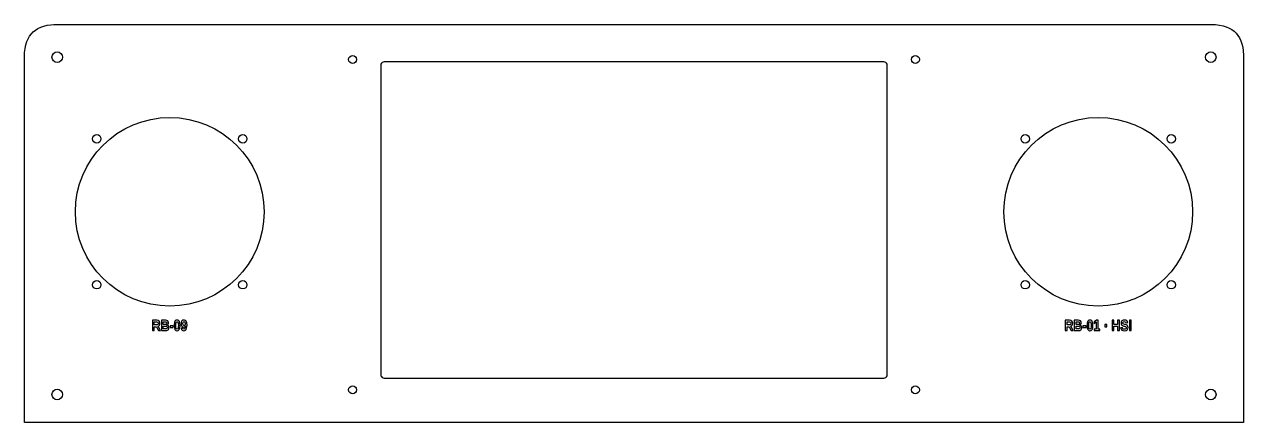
# Model space of a CAD drawing. Header units: metres. Extents: x 0 to 520, y 0 to 170.
import ezdxf

# ---------------------------------------------------------------- set-up
doc = ezdxf.new("R2010")
doc.units = ezdxf.units.M

msp = doc.modelspace()

# ---------------------------------------------------------------- linework, layer by layer
at = {"layer": 'CUT'}
for points in [[(14, 170), (506, 170), (507.9454, 169.9273), (509.6843, 169.7193), (511.2368, 169.3894), (512.6216, 168.9487), (513.8557, 168.4051), (514.9545, 167.7637), (515.9309, 167.0263), (516.7956, 166.1914), (517.5564, 165.2544), (518.218, 164.2076), (518.782, 163.0408), (519.2468, 161.7413), (519.6077, 160.2946), (519.8573, 158.6844), (519.9853, 156.8929), (520, 156), (520, 0), (0, 0), (0, 156), (0.0727, 157.9454), (0.2807, 159.6843), (0.6106, 161.2368), (1.0513, 162.6216), (1.5949, 163.8557), (2.2363, 164.9545), (2.9737, 165.9309), (3.8086, 166.7956), (4.7456, 167.5564), (5.7924, 168.218), (6.9592, 168.782), (8.2587, 169.2468), (9.7054, 169.6077), (11.3156, 169.8573), (12.6221, 169.9643), (14, 170)], [(152, 152.5), (152, 20.5), (152.0721, 20.0404), (152.2816, 19.625), (152.6083, 19.2938), (153.0208, 19.0786), (153.5, 19), (366.5, 19), (366.9596, 19.0721), (367.375, 19.2816), (367.7062, 19.6083), (367.9214, 20.0208), (368, 20.5), (368, 152.5), (367.9279, 152.9596), (367.7184, 153.375), (367.3917, 153.7062), (366.9792, 153.9214), (366.5, 154), (153.5, 154), (153.0404, 153.9279), (152.625, 153.7184), (152.2938, 153.3917), (152.0786, 152.9792), (152, 152.5)]]:
    msp.add_lwpolyline(points, close=True, dxfattribs=at)
for centre, radius in [((14, 156), 2.25), ((140, 155), 1.7), ((380, 155), 1.7), ((506, 156), 2.25), ((62, 90), 40.25), ((458, 90), 40.25), ((30.875, 121.125), 1.8), ((93.125, 121.125), 1.8), ((426.875, 121.125), 1.8), ((489.125, 121.125), 1.8), ((30.875, 58.875), 1.8), ((93.125, 58.875), 1.8), ((426.875, 58.875), 1.8), ((489.125, 58.875), 1.8), ((140, 14), 1.7), ((380, 14), 1.7), ((14, 12), 2.25), ((506, 12), 2.25)]:
    msp.add_circle(centre, radius, dxfattribs=at)
at = {"layer": 'ENGRAVE'}
for points in [[(56.2923, 40.9625), (57.1363, 39.2829), (57.9929, 39.2829), (57.0072, 41.1458), (57.3284, 41.3043), (57.5835, 41.5731), (57.7504, 41.939), (57.8102, 42.3931), (57.7267, 42.9432), (57.4733, 43.3593), (57.0481, 43.6241), (56.4529, 43.7171), (54.6358, 43.7171), (54.6358, 39.2829), (55.3979, 39.2829), (55.3979, 40.9625), (56.2923, 40.9625)], [(56.8701, 42.8349), (57.0096, 42.6123), (57.045, 42.3555), (57.0055, 42.086), (56.8875, 41.8746), (56.686, 41.7366), (56.3931, 41.6881), (55.3979, 41.6881), (55.3979, 42.9915), (56.3742, 42.9915), (56.7347, 42.9231), (56.8701, 42.8349)], [(61.5648, 39.9697), (61.6676, 40.363), (61.6767, 40.5464), (61.6049, 40.9969), (61.4451, 41.2766), (61.1651, 41.4975), (60.7728, 41.6157), (61.1234, 41.7822), (61.2939, 41.9671), (61.4369, 42.3157), (61.4657, 42.6056), (61.3775, 43.0969), (61.1161, 43.4439), (60.691, 43.6495), (60.1178, 43.7171), (58.4518, 43.7171), (58.4518, 39.2829), (60.2721, 39.2829), (60.8138, 39.3537), (61.261, 39.5769), (61.433, 39.7513), (61.5648, 39.9697)], [(60.5444, 42.9054), (60.67, 42.7103), (60.7004, 42.4792), (60.6333, 42.1704), (60.5539, 42.0673), (60.3276, 41.9548), (60.0863, 41.93), (59.214, 41.93), (59.214, 43.0318), (60.08, 43.0318), (60.3504, 43.0002), (60.5444, 42.9054)], [(66.3033, 40.4263), (66.3924, 41.1684), (66.3995, 41.4985), (66.305, 42.6098), (66.1092, 43.1962), (66.0436, 43.3112), (65.769, 43.6089), (65.6483, 43.6786), (65.1555, 43.7843), (64.6374, 43.6786), (64.3597, 43.4738), (64.236, 43.3112), (64.0436, 42.8745), (63.976, 42.6098), (63.8903, 41.8515), (63.8832, 41.4985), (63.976, 40.4232), (64.2343, 39.7179), (64.5101, 39.4064), (64.6296, 39.3323), (65.0078, 39.2221), (65.1335, 39.2157), (65.5374, 39.2885), (65.6388, 39.3337), (65.9199, 39.5588), (66.0388, 39.7211), (66.1892, 40.032), (66.3033, 40.4263)], [(65.6437, 42.273), (65.672, 41.4985), (65.642, 40.7379), (65.5475, 40.2491), (65.3823, 39.9898), (65.1398, 39.9145), (64.891, 39.9898), (64.7287, 40.2491), (64.6391, 40.7379), (64.6107, 41.4985), (64.6374, 42.2667), (64.7272, 42.7555), (64.8942, 43.0116), (65.1492, 43.0855), (65.3901, 43.0131), (65.5524, 42.7601), (65.6437, 42.273)], [(69.0098, 39.8005), (69.2122, 40.2748), (69.3371, 40.958), (69.3641, 41.5342), (69.3642, 41.5645), (69.2792, 42.5575), (69.0318, 43.2491), (68.7577, 43.5686), (68.6287, 43.6532), (68.2581, 43.7721), (68.073, 43.7843), (67.536, 43.6845), (67.136, 43.3937), (66.8872, 42.9243), (66.8007, 42.2919), (66.8746, 41.6761), (67.0856, 41.2115), (67.4163, 40.917), (67.8463, 40.8147), (68.0934, 40.8477), (68.3218, 40.9438), (68.5139, 41.1013), (68.6493, 41.3188), (68.6036, 40.6934), (68.4744, 40.256), (68.276, 39.9991), (68.0132, 39.9145), (67.7657, 39.9861), (67.7155, 40.027), (67.5787, 40.258), (67.5471, 40.374), (66.8668, 40.2584), (67.0195, 39.7858), (67.2557, 39.4614), (67.5817, 39.2756), (68.0037, 39.2157), (68.4265, 39.2885), (68.7586, 39.4914), (68.8915, 39.6316), (69.0098, 39.8005)], [(68.5611, 42.539), (68.5958, 42.1849), (68.55, 41.8714), (68.4272, 41.6495), (68.254, 41.5172), (68.0573, 41.4731), (67.832, 41.5344), (67.6682, 41.7045), (67.5706, 41.9627), (67.5376, 42.2856), (67.5723, 42.6195), (67.6745, 42.8714), (67.8368, 43.0303), (68.0541, 43.0855), (68.2872, 43.0163), (68.4572, 42.8256), (68.5611, 42.539)], [(445.6154, 40.9625), (446.4594, 39.2829), (447.316, 39.2829), (446.3303, 41.1458), (446.6515, 41.3043), (446.9066, 41.5731), (447.0735, 41.939), (447.1333, 42.3931), (447.0498, 42.9432), (446.7963, 43.3593), (446.3712, 43.6241), (445.776, 43.7171), (443.9589, 43.7171), (443.9589, 39.2829), (444.721, 39.2829), (444.721, 40.9625), (445.6154, 40.9625)], [(446.1932, 42.8349), (446.3326, 42.6123), (446.368, 42.3555), (446.3286, 42.086), (446.2106, 41.8746), (446.009, 41.7366), (445.7162, 41.6881), (444.721, 41.6881), (444.721, 42.9915), (445.6973, 42.9915), (446.0578, 42.9231), (446.1932, 42.8349)], [(450.8878, 39.9697), (450.9907, 40.363), (450.9997, 40.5464), (450.928, 40.9969), (450.7682, 41.2766), (450.4881, 41.4975), (450.0959, 41.6157), (450.4465, 41.7822), (450.617, 41.9671), (450.76, 42.3157), (450.7887, 42.6056), (450.7006, 43.0969), (450.4392, 43.4439), (450.014, 43.6495), (449.4409, 43.7171), (447.7749, 43.7171), (447.7749, 39.2829), (449.5952, 39.2829), (450.1369, 39.3537), (450.584, 39.5769), (450.756, 39.7513), (450.8878, 39.9697)], [(449.8675, 42.9054), (449.9931, 42.7103), (450.0235, 42.4792), (449.9564, 42.1704), (449.8769, 42.0673), (449.6507, 41.9548), (449.4094, 41.93), (448.537, 41.93), (448.537, 43.0318), (449.4031, 43.0318), (449.6735, 43.0002), (449.8675, 42.9054)], [(455.6264, 40.4263), (455.7155, 41.1684), (455.7226, 41.4985), (455.6281, 42.6098), (455.4322, 43.1962), (455.3667, 43.3112), (455.0921, 43.6089), (454.9714, 43.6786), (454.4786, 43.7843), (453.9605, 43.6786), (453.6827, 43.4738), (453.559, 43.3112), (453.3667, 42.8745), (453.2991, 42.6098), (453.2134, 41.8515), (453.2063, 41.4985), (453.2991, 40.4232), (453.5574, 39.7179), (453.8332, 39.4064), (453.9527, 39.3323), (454.3309, 39.2221), (454.4566, 39.2157), (454.8605, 39.2885), (454.9619, 39.3337), (455.243, 39.5588), (455.3619, 39.7211), (455.5123, 40.032), (455.6264, 40.4263)], [(454.9668, 42.273), (454.9951, 41.4985), (454.9651, 40.7379), (454.8706, 40.2491), (454.7054, 39.9898), (454.4629, 39.9145), (454.2141, 39.9898), (454.0518, 40.2491), (453.9621, 40.7379), (453.9338, 41.4985), (453.9605, 42.2667), (454.0503, 42.7555), (454.2172, 43.0116), (454.4723, 43.0855), (454.7131, 43.0131), (454.8754, 42.7601), (454.9668, 42.273)], [(456.2749, 39.9413), (456.2749, 39.2829), (458.7345, 39.2829), (458.7345, 39.9413), (457.9, 39.9413), (457.9, 43.7171), (457.2134, 43.7171), (456.3033, 42.9965), (456.3033, 42.3012), (457.1756, 42.965), (457.1756, 39.9413), (456.2749, 39.9413)], [(460.7861, 41.9031), (460.7861, 40.9491), (461.6742, 40.9491), (461.6742, 41.9031), (460.7861, 41.9031)], [(466.2721, 41.1775), (466.2721, 39.2829), (466.8437, 39.2829), (467.0342, 39.2829), (467.0342, 43.7171), (466.2721, 43.7171), (466.2721, 41.9434), (464.6881, 41.9434), (464.6881, 43.7171), (463.9259, 43.7171), (463.9259, 39.2829), (464.6881, 39.2829), (464.6881, 41.1775), (466.2721, 41.1775)], [(470.6187, 40.0091), (470.7086, 40.5598), (470.6534, 41.006), (470.5022, 41.3312), (470.274, 41.5621), (469.9889, 41.7223), (469.6693, 41.8363), (469.3324, 41.9312), (468.9765, 42.0316), (468.6994, 42.1485), (468.5182, 42.3253), (468.4537, 42.5953), (468.4867, 42.799), (468.5986, 42.968), (468.811, 43.0832), (469.1465, 43.1259), (469.5199, 43.0583), (469.6456, 42.981), (469.8185, 42.7436), (469.8772, 42.5497), (470.6141, 42.6726), (470.4676, 43.1622), (470.1967, 43.5103), (469.7701, 43.7164), (469.1591, 43.7843), (468.5797, 43.715), (468.1214, 43.496), (467.8718, 43.2114), (467.819, 43.1103), (467.7187, 42.7177), (467.7105, 42.5435), (467.7609, 42.1221), (467.9009, 41.8093), (468.1119, 41.5846), (468.3733, 41.4274), (468.6679, 41.3142), (468.9796, 41.2271), (469.3527, 41.124), (469.6676, 40.9991), (469.8866, 40.8067), (469.9685, 40.5074), (469.8997, 40.2072), (469.7638, 40.0579), (469.4698, 39.9407), (469.1717, 39.9145), (468.7922, 39.9632), (468.5324, 40.1017), (468.3687, 40.3142), (468.2774, 40.585), (467.5404, 40.437), (467.7183, 39.9115), (468.038, 39.5282), (468.5119, 39.2947), (469.1497, 39.2157), (469.8535, 39.3119), (470.3384, 39.5848), (470.5038, 39.7793), (470.6187, 40.0091)], [(471.2759, 43.7171), (471.2759, 39.2829), (471.8498, 39.2829), (472.0411, 39.2829), (472.0411, 43.7171), (471.2759, 43.7171)], [(60.8547, 40.9161), (60.9114, 40.6191), (60.8579, 40.3031), (60.7099, 40.1024), (60.4877, 39.9982), (60.2091, 39.9682), (59.214, 39.9682), (59.214, 41.2447), (60.1776, 41.2447), (60.4674, 41.213), (60.6987, 41.1089), (60.8547, 40.9161)], [(62.123, 41.3388), (62.123, 40.5729), (63.1292, 40.5729), (63.4646, 40.5729), (63.4646, 41.3388), (62.123, 41.3388)], [(450.1778, 40.9161), (450.2345, 40.6191), (450.1809, 40.3031), (450.0329, 40.1024), (449.8108, 39.9982), (449.5322, 39.9682), (448.537, 39.9682), (448.537, 41.2447), (449.5007, 41.2447), (449.7904, 41.213), (450.0218, 41.1089), (450.1778, 40.9161)], [(451.4461, 41.3388), (451.4461, 40.5729), (452.4523, 40.5729), (452.7877, 40.5729), (452.7877, 41.3388), (451.4461, 41.3388)]]:
    msp.add_lwpolyline(points, close=True, dxfattribs=at)

doc.saveas('drawing.dxf')
